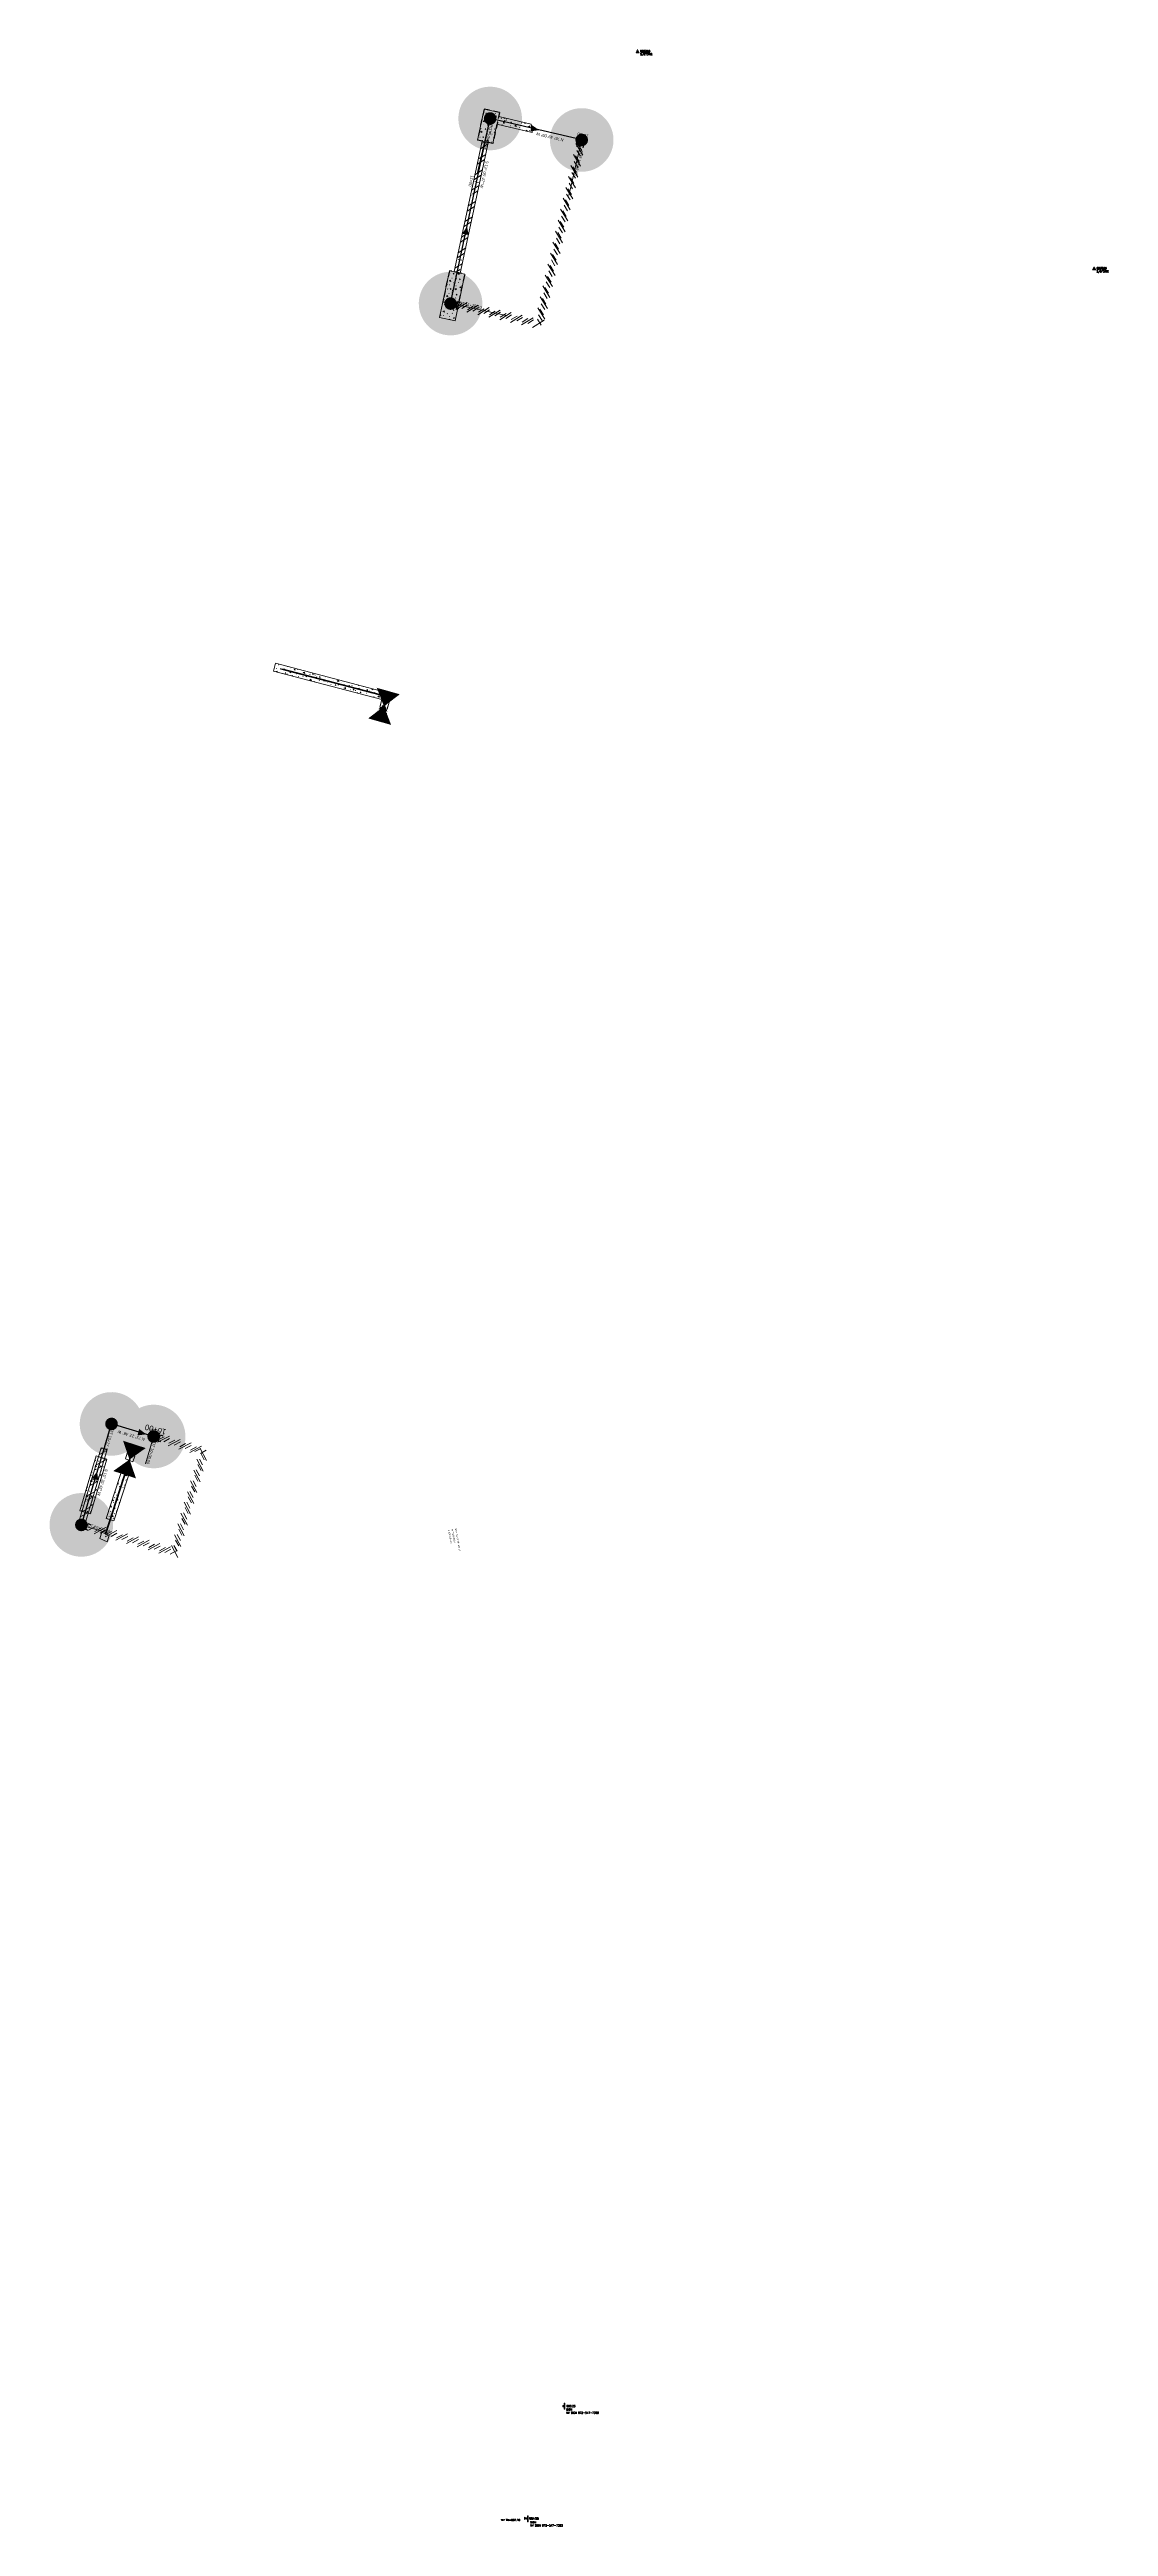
# Model space of a CAD drawing. Extents: x 2536931 to 2538613, y 7112513 to 7131087.
# Drawn here: x 2536931 to 2537598, y 7112513 to 7114071 of the extents above; entities that cross this region are included whole.
import ezdxf
from ezdxf.enums import TextEntityAlignment as Align

# ---------------------------------------------------------------- set-up
doc = ezdxf.new("R2010")
doc.units = 0
doc.header["$MEASUREMENT"] = 0
doc.linetypes.add('DGN Style 2', pattern=[6.486575, 3.891945, -2.59463])
for name, color, linetype, lineweight in [('C-BORE-PIT', 5, 'DGN Style 2', 30), ('C-FIRE-HYDT-20SCALE', 30, 'Continuous', 30), ('C-PIPE-CASING', 6, 'Continuous', 13), ('C-PVMT-CONC-REPAIR', 7, 'Continuous', 0), ('C-SSWR-MHOL', 6, 'Continuous', 30), ('C-SSWR-MHOL-200SCALE', 6, 'Continuous', 30), ('C-SSWR-MHOL-20SCALE', 6, 'Continuous', 30), ('C-SSWR-UGND', 1, 'Continuous', 30), ('C-SSWR-UGND-ABAN', 7, 'Continuous', 13), ('C-SSWR-UGND-ABAN-20-SCALE', 7, 'Continuous', 13), ('C-WATR-INST-100SCALE', 7, 'Continuous', 30), ('C-WATR-INST-20SCALE', 30, 'Continuous', 30), ('C-WATR-INST-40SCALE', 1, 'Continuous', 30), ('C-WATR-UGND-Crossings', 4, 'Continuous', 53), ('CONCRETE REPAIR', 7, 'Continuous', 13), ('D_ALIGN_WL_20_SCALE', 7, 'Continuous', 30), ('D_ALIGN_WL_40_SCALE', 7, 'Continuous', 30), ('D_ALIGN_WL_POT_20_SCALE', 7, 'Continuous', 0), ('PT', 7, 'Continuous', 0), ('PTELEV', 5, 'Continuous', 0), ('SIDEWALK REPAIR', 7, 'Continuous', 13), ('V-CTRL', 2, 'Continuous', 0), ('V-CTRL-DESC', 54, 'Continuous', 0), ('V-SITE-SIGN', 8, 'Continuous', 0), ('V-WATR-LABL', 252, 'Continuous', 0), ('V-WATR-STRC', 252, 'WATER', 0)]:
    doc.layers.add(name, color=color, linetype=linetype, lineweight=lineweight)
doc.styles.add('PTXT', font='romans.shx')
doc.styles.add('ROMANS', font='romans.shx')
doc.styles.add('Style-BRIDGE', font='BRIDGE.shx')
doc.styles.add('Style-DEFAULT', font='DEFAULT.shx')
doc.styles.add('Style-romans', font='romans.shx')
doc.linetypes.add('WATER', pattern='A,0.7,-0.07,["W",Style-romans,S=0.1,R=0,X=-0.051,Y=-0.051],-0.07', length=0.84)

# ---------------------------------------------------------------- blocks, each defined once
blk = doc.blocks.new('CP')
blk.add_hatch(color=256).paths.add_polyline_path([(-0.013, 0, 1), (0.013, 0, 1)])
at = {"linetype": 'Continuous'}
for p, q in [((-0.05, -0.033), (0, 0.067)), ((0, 0.067), (0.05, -0.033)), ((0.05, -0.033), (-0.05, -0.033))]:
    blk.add_line(p, q, dxfattribs=at)
blk.add_circle((0, 0), 0.0125)
blk = doc.blocks.new('SIGN')
at = {"linetype": 'Continuous'}
for points in [[(0.019, -0.019), (-0.019, -0.019), (-0.019, 0.019), (0.019, 0.019)], [(0.019, 0.094), (0.038, 0.094), (0.038, -0.094), (0.019, -0.094)]]:
    blk.add_3dface(points, dxfattribs=at)
blk = doc.blocks.new('WTRVLV')
at = {"linetype": 'Continuous'}
for p, q in [((-0.05, 0.037), (-0.05, -0.037)), ((-0.05, -0.037), (0.05, 0.037)), ((0.05, -0.037), (-0.05, 0.037)), ((0.05, 0.037), (0.05, -0.037))]:
    blk.add_line(p, q, dxfattribs=at)
blk = doc.blocks.new('WVP40SC_1')
at = {"layer": 'C-WATR-INST-20SCALE', "extrusion": (0, 0, -1)}
blk.add_solid([(4, -3), (4, 3), (0, 0)], dxfattribs=at)
at = {"layer": 'C-WATR-INST-20SCALE'}
blk.add_solid([(0, 0), (4, -3), (4, 3)], dxfattribs=at)
blk = doc.blocks.new('RDP20SC')
at = {"layer": 'C-WATR-INST-20SCALE', "extrusion": (0, 0, -1)}
blk.add_solid([(2, -1.5), (2, 1.5), (0, 0)], dxfattribs=at)
blk = doc.blocks.new('FHP40SC_1')
at = {"layer": 'C-FIRE-HYDT-20SCALE'}
h = blk.add_hatch(color=256, dxfattribs=at)
edge = h.paths.add_edge_path()
edge.add_arc((0, 0), 2.68, 0.0002, 360.0002)
for p, q in [((0, 6), (0, 0)), ((-6, 0), (6, 0))]:
    blk.add_line(p, q, dxfattribs=at)
blk = doc.blocks.new('GPKLBL')
at = {"insert": (0.6, 11.1), "char_height": 1, "attachment_point": 1, "rotation": 280.6757, "line_spacing_factor": 1.32, "style": 'Style-DEFAULT'}
blk.add_mtext("\\C7;STA 701+07.99, 5.6' LT\\PN 7113129.93\\PE 2537186.86", dxfattribs=at)
blk = doc.blocks.new('WVP40SC_8')
at = {"layer": 'C-WATR-INST-100SCALE', "extrusion": (0, 0, -1)}
blk.add_solid([(4, -3), (4, 3), (0, 0)], dxfattribs=at)
at = {"layer": 'C-WATR-INST-100SCALE'}
blk.add_solid([(0, 0), (4, -3), (4, 3)], dxfattribs=at)
blk = doc.blocks.new('WVP40SC')
at = {"layer": 'C-WATR-INST-40SCALE', "extrusion": (0, 0, -1)}
blk.add_solid([(4, -3), (4, 3), (0, 0)], dxfattribs=at)
at = {"layer": 'C-WATR-INST-40SCALE'}
blk.add_solid([(0, 0), (4, -3), (4, 3)], dxfattribs=at)

msp = doc.modelspace()

# ---------------------------------------------------------------- hatches: boundary and pattern name
at = {"layer": 'C-PIPE-CASING', "lineweight": 13}
h = msp.add_hatch(dxfattribs=at)
h.set_pattern_fill('ANSI32', color=256, style=0)
h.set_pattern_definition([(212.068, (2537184.7384, 7113940.9), (9.2276, 14.27766), [14.4, -1]), (212.068, (2537186.013, 7113938.8665), (9.2276, 14.27766), [14.4, -1])])
h.paths.add_polyline_path([(2537207.5, 7114012.5), (2537203.6, 7114013.5), (2537186, 7113931.4), (2537189.9, 7113930.4)])
h = msp.add_hatch(dxfattribs=at)
h.set_pattern_fill('ANSI32', color=256, style=0)
h.set_pattern_definition([(388.388, (2536958.492, 7113185.088), (-10.1249, -13.656), [14.4, -1]), (388.388, (2536957.351, 7113187.1995), (-10.1249, -13.656), [14.4, -1])])
h.paths.add_polyline_path([(2536954.3, 7113145.5), (2536967.7, 7113190.6), (2536963.9, 7113191.7), (2536950.4, 7113146.7)])
at = {"layer": 'C-PVMT-CONC-REPAIR'}
h = msp.add_hatch(dxfattribs=at)
h.set_pattern_fill('CONCRT', color=256, style=0)
h.set_pattern_definition([(151.8244, (2537205.9537, 7114020.6962), (42.46757, -21.31148), [0.5131, -66.8511]), (50.9737, (2537205.5014, 7114020.9384), (-45.379554, -57.55478), [0.4588, -85.9072]), (-74.4393, (2537205.7903, 7114021.29485), (7.547119, -29.89383), [0.62056, -113.27097]), (169.7675, (2537207.952, 7114023.2413), (8.639113, -0.318983), [1.0675, -68.7925]), (41.4448, (2537206.9014, 7114023.4309), (-44.65156, -37.838216), [0.9491, -70.6292]), (-66.5668, (2537207.61286, 7114024.0591), (39.919582, -90.319454), [0.86697, -119.4077]), (150.47, (2537203.3955, 7114018.8432), (76.296025, -42.303973), [1.06754, -106.0586]), (22.4197, (2537202.4667, 7114019.3693), (-17.64222, -9.22032), [0.9594, -46.5556]), (-87.1064, (2537203.35355, 7114019.7352), (-0.363998, -9.858282), [0.87464, -98.15343]), (30.9926, (2537204.2571, 7114023.6247), (-44.28756, -27.979934), [0.13345, -72.1103]), (153.351, (2537202.7252, 7114025.7547), (16.91423, -10.49625), [0.1822, -47.3328]), (153.351, (2537209.8843, 7114022.6023), (16.91423, -10.49625), [0.1822, -47.3328]), (153.351, (2537207.6776, 7114020.9991), (16.91423, -10.49625), [0.1822, -47.3328]), (4.3954, (2537208.3043, 7114025.3775), (-78.116016, -6.98744), [0.1675, -86.84355]), (153.351, (2537202.9885, 7114021.3574), (16.91423, -10.49625), [0.1822, -47.3328]), (153.351, (2537206.8158, 7114018.217), (16.91423, -10.49625), [0.1822, -47.3328]), (151.8244, (2537208.7584, 7114018.1823), (42.46757, -21.31148), [0.5131, -66.8511]), (50.9737, (2537208.3062, 7114018.4246), (-45.379554, -57.55478), [0.4588, -85.9072]), (-74.4393, (2537208.5951, 7114018.781), (7.547119, -29.89383), [0.62056, -113.27097]), (151.8244, (2537204.8095, 7114025.5481), (42.46757, -21.31148), [0.51306, -66.8511]), (50.9737, (2537204.3572, 7114025.7904), (-45.379554, -57.55478), [0.4588, -85.9072]), (-74.4393, (2537204.6461, 7114026.1468), (7.547119, -29.89383), [0.62056, -113.27097]), (30.9926, (2537201.1129, 7114018.1127), (-44.28756, -27.979934), [0.13345, -72.1103]), (30.9926, (2537201.395, 7114026.8962), (-44.28756, -27.979934), [0.13345, -72.1103])])
h.paths.add_polyline_path([(2537214.6, 7114031.5), (2537204.9, 7114033.6), (2537200.7, 7114014.1), (2537210.4, 7114012), (2537213, 7114024.1), (2537235.2, 7114018.9), (2537234.5, 7114024.2), (2537214.1, 7114029)])
h = msp.add_hatch(dxfattribs=at)
h.set_pattern_fill('CONCRT', color=256, style=0)
h.set_pattern_definition([(142.3224, (2537179.5815, 7113913.352), (38.3668, -28.02966), [0.5131, -66.8511]), (41.472, (2537179.1754, 7113913.6656), (-54.258133, -49.273844), [0.4588, -85.9072]), (-83.9412, (2537179.5192, 7113913.9695), (2.508678, -30.729572), [0.62056, -113.271]), (160.2656, (2537181.9725, 7113915.5323), (8.46793, -1.74076), [1.0675, -68.7925]), (31.943, (2537180.9677, 7113915.8928), (-50.2853, -29.94797), [0.9491, -70.6292]), (-76.0688, (2537181.77306, 7113916.3949), (24.46189, -95.67023), [0.867, -119.4077]), (140.968, (2537176.7525, 7113911.94675), (68.26568, -54.318567), [1.06754, -106.0586]), (12.918, (2537175.9233, 7113912.619), (-18.92227, -6.18142), [0.9594, -46.5556]), (-96.6083, (2537176.8584, 7113912.8335), (-1.986416, -9.662938), [0.87464, -98.1534]), (21.4907, (2537178.3916, 7113916.5204), (-48.298884, -20.28503), [0.13345, -72.1103]), (143.849, (2537177.2323, 7113918.8741), (14.94944, -13.14445), [0.1822, -47.3328]), (143.849, (2537183.7728, 7113914.5832), (14.94944, -13.14445), [0.1822, -47.3328]), (143.849, (2537181.3318, 7113913.3662), (14.94944, -13.14445), [0.1822, -47.3328]), (-5.1065, (2537182.6726, 7113917.5811), (-78.19776, 6.003876), [0.1675, -86.84355]), (143.849, (2537176.7662, 7113914.4937), (14.94944, -13.14445), [0.1822, -47.3328]), (143.849, (2537180.0226, 7113910.7646), (14.94944, -13.14445), [0.1822, -47.3328]), (142.3224, (2537181.9328, 7113910.4097), (38.3668, -28.02966), [0.5131, -66.8511]), (41.472, (2537181.5267, 7113910.7233), (-54.258133, -49.273844), [0.4588, -85.9072]), (-83.9412, (2537181.8705, 7113911.0271), (2.508678, -30.729572), [0.62056, -113.271]), (142.3224, (2537179.2539, 7113918.3263), (38.3668, -28.02966), [0.5131, -66.8511]), (41.472, (2537178.8479, 7113918.6399), (-54.258133, -49.273844), [0.4588, -85.9072]), (-83.9412, (2537179.19164, 7113918.94376), (2.508678, -30.729572), [0.62056, -113.271]), (21.4907, (2537174.3806, 7113911.6031), (-48.298884, -20.28503), [0.13345, -72.1103]), (21.4907, (2537176.1088, 7113920.2196), (-48.298884, -20.28503), [0.13345, -72.1103])])
h.paths.add_polyline_path([(2537176.8, 7113902.6), (2537186.6, 7113900.5), (2537192.8, 7113929.8), (2537183.1, 7113931.9)])
at = {"layer": 'C-PVMT-CONC-REPAIR', "lineweight": 0}
h = msp.add_hatch(dxfattribs=at)
h.set_pattern_fill('CONCRT', style=0)
h.set_pattern_definition([(317.327, (2536965.6692, 7113177.1199), (-35.78047, 31.2639), [0.5131, -66.8511]), (216.4766, (2536966.0464, 7113176.7721), (58.34246, 44.362303), [0.4588, -85.9072]), (91.0636, (2536965.6775, 7113176.4994), (0.176554, 30.831297), [0.62056, -113.27097]), (335.2704, (2536963.0974, 7113175.1561), (-8.284193, 2.47147), [1.0675, -68.7925]), (206.9476, (2536964.067, 7113174.7095), (52.701963, 25.45575), [0.9491, -70.6292]), (98.936, (2536963.221, 7113174.2794), (-16.038726, 97.436831), [0.86697, -119.4077]), (315.973, (2536968.6097, 7113178.2735), (-63.276745, 60.056334), [1.06754, -106.0586]), (187.9226, (2536969.3773, 7113177.5316), (19.38864, 4.51034), [0.9594, -46.5556]), (78.3965, (2536968.4271, 7113177.3993), (2.82025, 9.453276), [0.87464, -98.15343]), (196.4954, (2536966.5787, 7113173.8599), (49.881714, 16.002476), [0.13345, -72.1103]), (318.854, (2536967.5286, 7113171.4142), (-13.74814, 14.39622), [0.1822, -47.3328]), (318.854, (2536961.3866, 7113176.2584), (-13.74814, 14.39622), [0.1822, -47.3328]), (318.854, (2536963.9243, 7113177.2581), (-13.74814, 14.39622), [0.1822, -47.3328]), (169.8983, (2536962.2215, 7113173.1761), (77.37799, -12.789955), [0.1675, -86.84355]), (318.854, (2536968.3744, 7113175.7375), (-13.74814, 14.39622), [0.1822, -47.3328]), (318.854, (2536965.455, 7113179.736), (-13.74814, 14.39622), [0.1822, -47.3328]), (317.3272, (2536963.583, 7113180.2558), (-35.78047, 31.2639), [0.5131, -66.8511]), (216.4766, (2536963.9602, 7113179.9081), (58.34246, 44.362303), [0.4588, -85.9072]), (91.0636, (2536963.5913, 7113179.6353), (0.176554, 30.831297), [0.62056, -113.27097]), (317.327, (2536965.5623, 7113172.136), (-35.78047, 31.2639), [0.5131, -66.8511]), (216.4766, (2536965.9396, 7113171.7882), (58.34246, 44.362303), [0.4588, -85.9072]), (91.0636, (2536965.57065, 7113171.51546), (0.176554, 30.831297), [0.62056, -113.271]), (196.4954, (2536971.0026, 7113178.4093), (49.881714, 16.002476), [0.13345, -72.1103]), (196.4954, (2536968.5307, 7113169.9761), (49.881714, 16.002476), [0.13345, -72.1103])])
h.paths.add_polyline_path([(2536950.5, 7113152.1), (2536957.2, 7113150.1), (2536967.5, 7113184.6), (2536960.8, 7113186.6)])
at = {"layer": 'C-SSWR-MHOL'}
h = msp.add_hatch(color=256, dxfattribs=at)
edge = h.paths.add_edge_path()
edge.add_arc((2537208.7, 7114027.7), 4, 87.5172, 447.5172)
h = msp.add_hatch(color=256, dxfattribs=at)
edge = h.paths.add_edge_path()
edge.add_arc((2537266.3, 7114014.2), 4, 87.5172, 447.5172)
h = msp.add_hatch(color=256, dxfattribs=at)
edge = h.paths.add_edge_path()
edge.add_arc((2537183.8, 7113911.3), 4, 87.5172, 447.5172)
h = msp.add_hatch(color=256, dxfattribs=at)
edge = h.paths.add_edge_path()
edge.add_arc((2536970.5, 7113206.7), 4, 87.5172, 447.5172)
h = msp.add_hatch(color=256, dxfattribs=at)
edge = h.paths.add_edge_path()
edge.add_arc((2536997, 7113198.8), 4, 87.5172, 447.5172)
h = msp.add_hatch(color=256, dxfattribs=at)
edge = h.paths.add_edge_path()
edge.add_arc((2536951.5, 7113143.2), 4, 87.5172, 447.5172)
at = {"layer": 'C-SSWR-MHOL-200SCALE'}
h = msp.add_hatch(color=256, dxfattribs=at)
edge = h.paths.add_edge_path()
edge.add_arc((2537208.7, 7114027.7), 20, 87.5172, 447.5172)
h = msp.add_hatch(color=256, dxfattribs=at)
edge = h.paths.add_edge_path()
edge.add_arc((2537266.3, 7114014.2), 20, 87.5172, 447.5172)
h = msp.add_hatch(color=256, dxfattribs=at)
edge = h.paths.add_edge_path()
edge.add_arc((2537183.8, 7113911.3), 20, 87.5172, 447.5172)
h = msp.add_hatch(color=256, dxfattribs=at)
edge = h.paths.add_edge_path()
edge.add_arc((2536970.5, 7113206.7), 20, 87.5172, 447.5172)
h = msp.add_hatch(color=256, dxfattribs=at)
edge = h.paths.add_edge_path()
edge.add_arc((2536997, 7113198.8), 20, 87.5172, 447.5172)
h = msp.add_hatch(color=256, dxfattribs=at)
edge = h.paths.add_edge_path()
edge.add_arc((2536951.5, 7113143.2), 20, 87.5172, 447.5172)
at = {"layer": 'C-SSWR-MHOL-20SCALE'}
h = msp.add_hatch(color=256, dxfattribs=at)
edge = h.paths.add_edge_path()
edge.add_arc((2537208.7, 7114027.7), 2, 87.5172, 447.5172)
h = msp.add_hatch(color=256, dxfattribs=at)
edge = h.paths.add_edge_path()
edge.add_arc((2537266.3, 7114014.2), 2, 87.5172, 447.5172)
h = msp.add_hatch(color=256, dxfattribs=at)
edge = h.paths.add_edge_path()
edge.add_arc((2537183.8, 7113911.3), 2, 87.5172, 447.5172)
h = msp.add_hatch(color=256, dxfattribs=at)
edge = h.paths.add_edge_path()
edge.add_arc((2536970.5, 7113206.7), 2, 87.5172, 447.5172)
h = msp.add_hatch(color=256, dxfattribs=at)
edge = h.paths.add_edge_path()
edge.add_arc((2536997, 7113198.8), 2, 87.5172, 447.5172)
h = msp.add_hatch(color=256, dxfattribs=at)
edge = h.paths.add_edge_path()
edge.add_arc((2536951.5, 7113143.2), 2, 87.5172, 447.5172)
at = {"layer": 'CONCRETE REPAIR', "lineweight": 0}
h = msp.add_hatch(dxfattribs=at)
h.set_pattern_fill('CONCRT', color=256, style=0)
h.set_pattern_definition([(152.9911, (2537068.6316, 7113681.422), (76.5080266, -38.1778927), [0.51306, -104.40484]), (50.8025, (2537068.1745, 7113681.655), (-36.1194476, -43.079781), [0.4682, -99.67027]), (-75.711, (2537068.4704, 7113682.0179), (15.094023, -62.625375), [0.61725, -91.74858]), (169.6478, (2537070.6256, 7113683.9705), (8.639638, -0.304432), [1.0675, -60.09336]), (40.97305, (2537069.57543, 7113684.1623), (-89.2059922, -76.691197), [0.94593, -129.0613]), (-68.112, (2537070.2896, 7113684.78256), (31.748941, -80.953242), [0.86043, -105.8053]), (150.8366, (2537066.0766, 7113679.5647), (8.63964, -0.30443), [1.06754, -18.36265]), (22.4833, (2537065.1444, 7113680.0849), (-17.591455, -8.250638), [0.96335, -84.5412]), (-86.9519, (2537066.0345, 7113680.4533), (-0.312179, -8.859502), [0.8712, -97.02627]), (31.1087, (2537066.93006, 7113684.3477), (-70.678, -41.862054), [0.13345, -113.4178]), (154.2575, (2537065.3946, 7113686.4751), (16.967097, -9.468365), [0.1822, -65.9189]), (154.2575, (2537072.559, 7113683.3348), (16.967097, -9.468365), [0.1822, -65.9189]), (154.2575, (2537070.355, 7113681.7279), (16.967097, -9.468365), [0.1822, -65.9189]), (4.4821, (2537070.9743, 7113686.1073), (-69.429284, -6.424047), [0.1675, -78.1409]), (154.2575, (2537065.6654, 7113682.0782), (16.967097, -9.468365), [0.1822, -65.9189]), (154.2575, (2537069.4979, 7113678.9443), (16.967097, -9.468365), [0.1822, -65.9189]), (152.9911, (2537071.4406, 7113678.9129), (76.5080266, -38.1778927), [0.51306, -104.40484]), (50.8025, (2537070.9835, 7113679.1459), (-36.1194476, -43.079781), [0.4682, -99.67027]), (-75.711, (2537071.2794, 7113679.50875), (15.094023, -62.625375), [0.61725, -91.74858]), (152.9911, (2537067.4792, 7113686.2721), (76.5080266, -38.1778927), [0.51306, -104.40484]), (50.8025, (2537067.0221, 7113686.5051), (-36.1194476, -43.079781), [0.4682, -99.67027]), (-75.711, (2537067.318, 7113686.8679), (15.094023, -62.625375), [0.61725, -91.74858]), (31.1087, (2537063.79514, 7113678.8304), (-70.678, -41.862054), [0.13345, -113.4178]), (31.1087, (2537064.06244, 7113687.6144), (-70.678, -41.862054), [0.13345, -113.4178])])
h.paths.add_polyline_path([(2537140.5, 7113662.4), (2537139.2, 7113657.5), (2537144, 7113656.2), (2537146.7, 7113665.9), (2537073.6, 7113685.1), (2537072.3, 7113680.2)])
at = {"layer": 'CONCRETE REPAIR', "linetype": 'Continuous', "lineweight": 0}
h = msp.add_hatch(dxfattribs=at)
h.set_pattern_fill('CONCR2', style=0)
h.set_pattern_definition([(152.8184, (2537005.9456, 7113200.3582), (18.1325, -10.43591), [0.61556, -91.2449]), (51.6973, (2537005.39806, 7113200.63945), (-47.360723, -58.885995), [0.55305, -137.0636]), (-74.3396, (2537005.741, 7113201.0734), (-0.23876, -9.99715), [0.7439, -30.6316]), (170.8847, (2537008.3035, 7113203.4433), (64.060653, -11.53281), [1.2809, -72.9022]), (42.6831, (2537007.03875, 7113203.64625), (-9.424392, -9.777769), [1.1455, -113.9125]), (-66.6935, (2537007.881, 7113204.423), (8.94687, -10.21653), [1.0448, -20.9648]), (150.078, (2537002.905, 7113198.0947), (8.94687, -10.21653), [1.281, -19.6402]), (22.1572, (2537001.7948, 7113198.7337), (-27.795654, -9.33901), [1.1313, -48.9746]), (-86.5933, (2537002.8425, 7113199.1603), (6.798014, -100.190873), [1.0453, -109.3378]), (31.7767, (2537003.864, 7113203.8457), (-28.034415, -19.33616), [0.1601, -54.7088]), (155.1065, (2537001.9927, 7113206.3773), (27.31813, -10.65529), [0.2189, -49.887]), (155.1065, (2537010.632, 7113202.7068), (27.31813, -10.65529), [0.2187, -49.8872]), (155.1065, (2537008.0096, 7113200.7486), (27.31813, -10.65529), [0.2189, -49.887]), (4.8432, (2537006.0468, 7113206.0385), (9.18563, -0.21938), [0.201, -92.2241]), (155.1065, (2537002.3775, 7113201.1052), (27.31813, -10.65529), [0.2187, -49.8872]), (155.1065, (2537007.019, 7113197.397), (27.31813, -10.65529), [0.2188, -49.8871]), (152.8184, (2537009.3504, 7113197.3856), (18.1325, -10.43591), [0.61567, -91.24476]), (51.6973, (2537008.8027, 7113197.66685), (-47.360723, -58.885995), [0.55327, -137.06337]), (-74.3396, (2537009.1456, 7113198.101), (-0.23876, -9.99715), [0.7441, -30.6314]), (152.8184, (2537004.4968, 7113206.1622), (18.1325, -10.43591), [0.61556, -91.2449]), (51.6973, (2537003.9492, 7113206.44344), (-47.360723, -58.8859947), [0.55305, -137.0636]), (-74.3396, (2537004.292, 7113206.8774), (-0.23876, -9.99715), [0.7439, -30.6316]), (31.7767, (2537010.117, 7113199.3401), (-28.034415, -19.33616), [0.1601, -54.7088]), (32.856, (2537009.7195, 7113206.3611), (-28.034415, -19.336158), [0.16024, -88.7393])])
h.paths.add_polyline_path([(2536972, 7113145.8), (2536967.2, 7113147.2), (2536978.2, 7113181.5), (2536983, 7113180)])

# ---------------------------------------------------------------- linework, layer by layer
at = {"layer": 'C-BORE-PIT'}
for p, q in [((2537204.9, 7114033.6), (2537200.7, 7114014.1)), ((2537214.6, 7114031.5), (2537204.9, 7114033.6)), ((2537214.6, 7114031.5), (2537210.4, 7114012)), ((2537210.4, 7114012), (2537200.7, 7114014.1))]:
    msp.add_line(p, q, dxfattribs=at)
at = {"layer": 'C-BORE-PIT', "flags": 128}
msp.add_lwpolyline([(2537183.1, 7113931.9), (2537178.9, 7113912.4), (2537188.7, 7113910.3), (2537192.8, 7113929.8)], close=True, dxfattribs=at)
at = {"layer": 'C-PIPE-CASING', "lineweight": 13, "flags": 128}
for points in [[(2537203.6, 7114013.5), (2537186, 7113931.4), (2537189.9, 7113930.4), (2537207.5, 7114012.5)], [(2536954.3, 7113145.5), (2536967.7, 7113190.6), (2536963.9, 7113191.7), (2536950.4, 7113146.7)]]:
    msp.add_lwpolyline(points, close=True, dxfattribs=at)
at = {"layer": 'C-PVMT-CONC-REPAIR', "color": 7, "lineweight": 13, "flags": 128}
for points in [[(2537214.6, 7114031.5), (2537204.9, 7114033.6), (2537200.7, 7114014.1), (2537210.4, 7114012), (2537213, 7114024.1), (2537235.2, 7114018.9), (2537234.5, 7114024.2), (2537214.1, 7114029)], [(2537176.8, 7113902.6), (2537183.1, 7113931.9), (2537192.8, 7113929.8), (2537186.6, 7113900.5)], [(2536957.2, 7113150.1), (2536967.5, 7113184.6), (2536960.8, 7113186.6), (2536950.5, 7113152.1)]]:
    msp.add_lwpolyline(points, close=True, dxfattribs=at)
at = {"layer": 'C-SSWR-UGND'}
for p, q in [((2537183.8, 7113911.3), (2537208.7, 7114027.7)), ((2537266.3, 7114014.2), (2537208.7, 7114027.7)), ((2536951.5, 7113143.2), (2536970.5, 7113206.7)), ((2536997, 7113198.8), (2536970.5, 7113206.7))]:
    msp.add_line(p, q, dxfattribs=at)
at = {"layer": 'C-SSWR-UGND', "flags": 128}
for points in [[(2537263.3, 7114010.1), (2537263.7, 7114011.8), (2537267.5, 7114010.9), (2537267.1, 7114009.2)], [(2537189, 7113908.1), (2537187.3, 7113908.5), (2537188.3, 7113912.3), (2537190, 7113911.9)], [(2537001.6, 7113195.5), (2536999.9, 7113196.1), (2537001.2, 7113199.9), (2537002.8, 7113199.3)], [(2536956, 7113139.7), (2536954.3, 7113140.3), (2536955.6, 7113144), (2536957.3, 7113143.5)]]:
    msp.add_lwpolyline(points, dxfattribs=at)
at = {"layer": 'C-SSWR-UGND'}
for points in [[(2537234, 7114019.6), (2537239.5, 7114020.4), (2537234.9, 7114023.6)], [(2537195.1, 7113954.4), (2537194.2, 7113959.9), (2537191.1, 7113955.3)], [(2536986.8, 7113199.5), (2536992.4, 7113200.2), (2536987.9, 7113203.5)], [(2536962, 7113171.3), (2536961.5, 7113176.9), (2536958.1, 7113172.5)]]:
    msp.add_solid(points, dxfattribs=at)
at = {"layer": 'C-SSWR-UGND-ABAN', "linetype": 'Continuous'}
for p, q in [((2537261.1, 7114005), (2537265.5, 7113997.8)), ((2537262.7, 7114011.9), (2537267.1, 7114004.7)), ((2537257.9, 7113991.2), (2537262.3, 7113984)), ((2537259.5, 7113998.1), (2537263.9, 7113990.9)), ((2537254.6, 7113977.5), (2537259.1, 7113970.2)), ((2537256.3, 7113984.3), (2537260.7, 7113977.1)), ((2537249.8, 7113956.8), (2537254.3, 7113949.6)), ((2537251.4, 7113963.7), (2537255.9, 7113956.5)), ((2537253, 7113970.6), (2537257.5, 7113963.4)), ((2537246.6, 7113943), (2537251.1, 7113935.8)), ((2537248.2, 7113949.9), (2537252.7, 7113942.7)), ((2537243.4, 7113929.2), (2537247.9, 7113922)), ((2537245, 7113936.1), (2537249.5, 7113928.9)), ((2537194.3, 7113912), (2537187.1, 7113907.5)), ((2537201.2, 7113910.4), (2537194, 7113905.9)), ((2537240.2, 7113915.5), (2537244.7, 7113908.3)), ((2537241.8, 7113922.4), (2537246.3, 7113915.2)), ((2537208.1, 7113908.8), (2537200.9, 7113904.3)), ((2537215, 7113907.2), (2537207.8, 7113902.7)), ((2537221.9, 7113905.6), (2537214.7, 7113901.1)), ((2537228.8, 7113904), (2537221.6, 7113899.5)), ((2537235.7, 7113902.4), (2537228.5, 7113897.9)), ((2537242.6, 7113900.8), (2537235.4, 7113896.3)), ((2537238.6, 7113908.6), (2537243.1, 7113901.4)), ((2536999.4, 7113195.2), (2537007, 7113199.1)), ((2537006.2, 7113193), (2537013.7, 7113197)), ((2537012.9, 7113190.9), (2537020.5, 7113194.8)), ((2537019.7, 7113188.8), (2537027.2, 7113192.7)), ((2537024.2, 7113184.5), (2537028.2, 7113177)), ((2537026.2, 7113191.3), (2537030.2, 7113183.8)), ((2537018.2, 7113164.1), (2537022.2, 7113156.7)), ((2537020.2, 7113170.9), (2537024.2, 7113163.5)), ((2537022.2, 7113177.7), (2537026.2, 7113170.3)), ((2537014.2, 7113150.6), (2537018.2, 7113143.1)), ((2537016.2, 7113157.4), (2537020.2, 7113149.9)), ((2536967.1, 7113141.7), (2536959.6, 7113137.6)), ((2536973.8, 7113139.6), (2536966.4, 7113135.6)), ((2536980.6, 7113137.6), (2536973.1, 7113133.6)), ((2536987.4, 7113135.6), (2536979.9, 7113131.6)), ((2536994.2, 7113133.6), (2536986.7, 7113129.5)), ((2537000.9, 7113131.5), (2536993.5, 7113127.5)), ((2537010.2, 7113137), (2537014.2, 7113129.6)), ((2537012.2, 7113143.8), (2537016.2, 7113136.3)), ((2537007.7, 7113129.5), (2537000.2, 7113125.5)), ((2537008.2, 7113130.2), (2537012.2, 7113122.8))]:
    msp.add_line(p, q, dxfattribs=at)
at = {"layer": 'C-SSWR-UGND-ABAN-20-SCALE', "linetype": 'Continuous'}
for p, q in [((2537264.7, 7114000.6), (2537262.4, 7114004.2)), ((2537265.5, 7114004), (2537263.2, 7114007.6)), ((2537266.3, 7114007.5), (2537264, 7114011.1)), ((2537261.4, 7113986.8), (2537259.2, 7113990.4)), ((2537262.3, 7113990.2), (2537260, 7113993.8)), ((2537263.1, 7113993.7), (2537260.8, 7113997.3)), ((2537263.9, 7113997.1), (2537261.6, 7114000.7)), ((2537257.4, 7113969.6), (2537255.2, 7113973.2)), ((2537258.2, 7113973), (2537256, 7113976.6)), ((2537259, 7113976.5), (2537256.8, 7113980.1)), ((2537259.8, 7113979.9), (2537257.6, 7113983.5)), ((2537260.6, 7113983.4), (2537258.4, 7113987)), ((2537254.2, 7113955.8), (2537252, 7113959.4)), ((2537255, 7113959.3), (2537252.8, 7113962.9)), ((2537255.8, 7113962.7), (2537253.6, 7113966.3)), ((2537256.6, 7113966.1), (2537254.4, 7113969.7)), ((2537250.2, 7113938.6), (2537248, 7113942.2)), ((2537251, 7113942), (2537248.8, 7113945.6)), ((2537251.8, 7113945.5), (2537249.6, 7113949.1)), ((2537252.6, 7113948.9), (2537250.4, 7113952.5)), ((2537253.4, 7113952.4), (2537251.2, 7113956)), ((2537247, 7113924.8), (2537244.8, 7113928.4)), ((2537247.8, 7113928.3), (2537245.6, 7113931.9)), ((2537248.6, 7113931.7), (2537246.4, 7113935.3)), ((2537249.4, 7113935.1), (2537247.2, 7113938.8)), ((2537243, 7113907.6), (2537240.8, 7113911.2)), ((2537243.8, 7113911), (2537241.6, 7113914.6)), ((2537244.6, 7113914.5), (2537242.4, 7113918.1)), ((2537245.4, 7113917.9), (2537243.2, 7113921.5)), ((2537246.2, 7113921.4), (2537244, 7113925)), ((2537240.7, 7113897.8), (2537238.5, 7113901.4)), ((2537241.4, 7113900.7), (2537239.2, 7113904.3)), ((2537242.2, 7113904.2), (2537240, 7113907.8)), ((2536999.9, 7113196.6), (2537003.7, 7113198.6)), ((2537003.3, 7113195.5), (2537007, 7113197.5)), ((2537006.6, 7113194.5), (2537010.4, 7113196.4)), ((2537010, 7113193.4), (2537013.8, 7113195.4)), ((2537013.4, 7113192.3), (2537017.1, 7113194.3)), ((2537016.8, 7113191.3), (2537020.5, 7113193.2)), ((2537020.1, 7113190.2), (2537023.9, 7113192.2)), ((2537023, 7113189.3), (2537026.7, 7113191.3)), ((2537024.8, 7113181.2), (2537026.8, 7113177.5)), ((2537025.8, 7113184.6), (2537027.8, 7113180.9)), ((2537026.4, 7113188.2), (2537030.1, 7113190.2)), ((2537026.8, 7113188), (2537028.8, 7113184.2)), ((2537019.8, 7113164.2), (2537021.8, 7113160.5)), ((2537020.8, 7113167.6), (2537022.8, 7113163.9)), ((2537021.8, 7113171), (2537023.8, 7113167.3)), ((2537022.8, 7113174.4), (2537024.8, 7113170.7)), ((2537023.8, 7113177.8), (2537025.8, 7113174.1)), ((2537014.8, 7113147.3), (2537016.8, 7113143.6)), ((2537015.8, 7113150.7), (2537017.8, 7113146.9)), ((2537016.8, 7113154.1), (2537018.8, 7113150.3)), ((2537017.8, 7113157.5), (2537019.8, 7113153.7)), ((2537018.8, 7113160.8), (2537020.8, 7113157.1)), ((2536960.3, 7113142.1), (2536956.5, 7113140.1)), ((2536963.7, 7113141.1), (2536959.9, 7113139.1)), ((2536967, 7113140.1), (2536963.3, 7113138)), ((2536970.5, 7113139.1), (2536966.8, 7113137)), ((2536973.9, 7113138), (2536970.2, 7113136)), ((2536977.3, 7113137), (2536973.6, 7113135)), ((2536980.7, 7113136), (2536977, 7113134)), ((2536984.1, 7113135), (2536980.3, 7113133)), ((2536987.5, 7113134), (2536983.7, 7113132)), ((2536990.8, 7113133), (2536987.1, 7113131)), ((2536994.2, 7113132), (2536990.5, 7113130)), ((2537010.7, 7113133.7), (2537012.8, 7113130)), ((2537011.7, 7113137.1), (2537013.8, 7113133.4)), ((2537012.8, 7113140.5), (2537014.8, 7113136.8)), ((2537013.8, 7113143.9), (2537015.8, 7113140.2)), ((2536997.6, 7113131), (2536993.9, 7113128.9)), ((2537001, 7113129.9), (2536997.3, 7113127.9)), ((2537004.4, 7113128.9), (2537000.7, 7113126.9)), ((2537007.8, 7113127.9), (2537004.1, 7113125.9)), ((2537011.2, 7113126.9), (2537007.4, 7113124.9)), ((2537009.7, 7113130.3), (2537011.8, 7113126.6))]:
    msp.add_line(p, q, dxfattribs=at)
at = {"layer": 'C-SSWR-UGND-ABAN-20-SCALE'}
for p, q in [((2537187.5, 7113909), (2537191.1, 7113911.3)), ((2537190.9, 7113908.2), (2537194.5, 7113910.5)), ((2537194.4, 7113907.4), (2537198, 7113909.7)), ((2537197.8, 7113906.6), (2537201.4, 7113908.9)), ((2537201.3, 7113905.9), (2537204.9, 7113908.1)), ((2537204.7, 7113905.1), (2537208.3, 7113907.3)), ((2537208.2, 7113904.3), (2537211.8, 7113906.6)), ((2537211.6, 7113903.5), (2537215.2, 7113905.8)), ((2537215.1, 7113902.7), (2537218.7, 7113905)), ((2537218.5, 7113901.9), (2537222.1, 7113904.2)), ((2537222, 7113901.2), (2537225.6, 7113903.4)), ((2537225.4, 7113900.4), (2537229, 7113902.6)), ((2537228.9, 7113899.6), (2537232.4, 7113901.9)), ((2537232.3, 7113898.8), (2537235.9, 7113901.1))]:
    msp.add_line(p, q, dxfattribs=at)
at = {"layer": 'C-WATR-UGND-Crossings', "linetype": 'Continuous'}
msp.add_line((2536966.6, 7113137.4), (2536982.6, 7113186.7), dxfattribs=at)
at = {"layer": 'C-WATR-UGND-Crossings', "linetype": 'Continuous', "flags": 128}
msp.add_lwpolyline([(2537077.8, 7113681.4), (2537143.6, 7113664.1), (2537140.8, 7113654)], dxfattribs=at)
at = {"layer": 'CONCRETE REPAIR', "flags": 128}
for points in [[(2537140.5, 7113662.4), (2537139.2, 7113657.5), (2537144, 7113656.2), (2537146.7, 7113665.9), (2537073.6, 7113685.1), (2537072.3, 7113680.2)], [(2536972, 7113145.8), (2536967.2, 7113147.2), (2536978.2, 7113181.5), (2536983, 7113180)]]:
    msp.add_lwpolyline(points, close=True, dxfattribs=at)
at = {"layer": 'D_ALIGN_WL_20_SCALE', "color": 2, "lineweight": 13}
for p, q in [((2537217.3, 7114024.4), (2537217.9, 7114026.7)), ((2537266.3, 7114014.2), (2537266, 7114013)), ((2537266.3, 7114014.2), (2537266.6, 7114015.3)), ((2537200.1, 7113987.7), (2537199, 7113988)), ((2537200.1, 7113987.7), (2537201.3, 7113987.5)), ((2537189.7, 7113938.8), (2537188.5, 7113939.1)), ((2537189.7, 7113938.8), (2537190.8, 7113938.6)), ((2536997, 7113198.8), (2536996.7, 7113197.7)), ((2536997, 7113198.8), (2536997.3, 7113200)), ((2536962.9, 7113185.7), (2536965.2, 7113185))]:
    msp.add_line(p, q, dxfattribs=at)
at = {"layer": 'D_ALIGN_WL_40_SCALE', "color": 2, "lineweight": 30}
for q in [(2536996.7, 7113197.7), (2536997.3, 7113200)]:
    msp.add_line((2536997, 7113198.8), q, dxfattribs=at)
at = {"layer": 'D_ALIGN_WL_POT_20_SCALE', "color": 2, "lineweight": 13}
for p, q in [((2537208.6, 7114027.3), (2537200.6, 7113992.9)), ((2537266.2, 7114013.8), (2537258.1, 7113979.3)), ((2537184.2, 7113911.3), (2537218.8, 7113903.8)), ((2536970.4, 7113206.6), (2536965.3, 7113189.6)), ((2536996.9, 7113198.6), (2536991.9, 7113181.7)), ((2536964.1, 7113185.4), (2536962.9, 7113185.7)), ((2536964.1, 7113185.4), (2536965.2, 7113185)), ((2536951.7, 7113143.1), (2536968.6, 7113138.1))]:
    msp.add_line(p, q, dxfattribs=at)
for centre, radius in [((2537208.7, 7114027.7), 0.4), ((2537266.3, 7114014.2), 0.4), ((2537183.8, 7113911.3), 0.4), ((2536970.5, 7113206.7), 0.2), ((2536997, 7113198.8), 0.2), ((2536951.5, 7113143.2), 0.2)]:
    msp.add_circle(centre, radius, dxfattribs=at)
at = {"layer": 'PT'}
for p in [(2537301.5, 7114069.7, 654.9), (2537588.7, 7113933.1, 647.5), (2537254.9, 7112589, 660.3), (2537231.4, 7112518.4, 661.4), (2537231.9, 7112518.2, 661.2)]:
    msp.add_point(p, dxfattribs=at)
at = {"layer": 'SIDEWALK REPAIR', "flags": 128}
for points in [[(2536979.3, 7113184.8), (2536984, 7113182.9), (2536985.1, 7113186.5), (2536980.4, 7113188.3)], [(2536963.1, 7113134.7), (2536967.7, 7113132.6), (2536969, 7113136.5), (2536964.4, 7113138.6)]]:
    msp.add_lwpolyline(points, close=True, dxfattribs=at)

# ---------------------------------------------------------------- block references
msp.add_blockref('GPKLBL', (2537186.9, 7113129.9))
at = {"layer": 'C-FIRE-HYDT-20SCALE', "xscale": 0.4999999999999999, "yscale": 0.4999999999999999, "zscale": 0.4999999999999999, "rotation": 164.3244099013671}
msp.add_blockref('FHP40SC_1', (2537140.8, 7113654), dxfattribs=at)
at = {"layer": 'C-WATR-INST-100SCALE', "xscale": 2.5, "yscale": 2.5, "zscale": 2.5}
for p, rotation in [((2537141.9, 7113658), 74.240686781258), ((2536981.8, 7113184.3), 72.11273392900077)]:
    msp.add_blockref('WVP40SC_8', p, dxfattribs=dict(at, rotation=rotation))
at = {"layer": 'C-WATR-INST-20SCALE', "rotation": 254.2406867828891}
msp.add_blockref('RDP20SC', (2537142.8, 7113661.1), dxfattribs=at)
at = {"layer": 'C-WATR-INST-20SCALE', "xscale": 0.4999999999999999}
for p, yscale, zscale, rotation in [((2537141.9, 7113658), 0.5, 0.5, 74.43149170292224), ((2536981.8, 7113184.3), 0.4999999999999999, 0.4999999999999999, 72.11273391976813)]:
    msp.add_blockref('WVP40SC_1', p, dxfattribs=dict(at, yscale=yscale, zscale=zscale, rotation=rotation))
at = {"layer": 'C-WATR-INST-40SCALE'}
for p, rotation in [((2537142.3, 7113659.3), 74.2406867878628), ((2536981.8, 7113184.3), 72.11273391662064)]:
    msp.add_blockref('WVP40SC', p, dxfattribs=dict(at, rotation=rotation))
at = {"layer": 'V-CTRL', "xscale": 20, "yscale": 20, "zscale": 20}
for p in [(2537301.5, 7114069.7), (2537588.7, 7113933.1)]:
    msp.add_blockref('CP', p, dxfattribs=at)
at = {"layer": 'V-SITE-SIGN', "xscale": 20, "yscale": 20, "zscale": 20}
for p in [(2537254.9, 7112589), (2537231.9, 7112518.2)]:
    msp.add_blockref('SIGN', p, dxfattribs=at)
at = {"layer": 'V-WATR-STRC', "xscale": 20, "yscale": 20, "zscale": 20}
msp.add_blockref('WTRVLV', (2537231.4, 7112518.4), dxfattribs=at)

# ---------------------------------------------------------------- texts
at = {"layer": 'D_ALIGN_WL_20_SCALE', "color": 2, "lineweight": 13, "style": 'Style-BRIDGE'}
for s, rotation, p in [('N 76%%d 49\' 09" W', 166.8193, (2537246.1, 7114015.3)), ('10+00', 166.8193, (2537266.8, 7114016.5)), ('11+00', 257.5748, (2537197.6, 7113988.2)), ('S 12%%d 05\' 47" W', 257.9036, (2537205.9, 7113992.3)), ('10+00', 163.3795, (2536997.7, 7113201.1))]:
    msp.add_text(s, height=1.8, rotation=rotation, dxfattribs=at).set_placement(p, align=Align.TOP_CENTER)
for s, rotation, p in [('N 73%%d 22\' 46" W', 163.3795, (2536982.9, 7113199.4)), ('S 16%%d 36\' 42" W', 253.3883, (2536964.8, 7113170))]:
    msp.add_text(s, height=1.8, rotation=rotation, dxfattribs=at).set_placement(p, align=Align.MIDDLE_CENTER)
at = {"layer": 'D_ALIGN_WL_40_SCALE', "color": 2, "style": 'Style-BRIDGE'}
msp.add_text('10+00', height=3.6, rotation=165.3697, dxfattribs=at).set_placement((2536997.7, 7113201.4), align=Align.TOP_CENTER)
at = {"layer": 'D_ALIGN_WL_POT_20_SCALE', "color": 2, "lineweight": 13, "style": 'Style-BRIDGE'}
for s, rotation, p in [('POT 10+59.14', 256.8193, (2537208.5, 7114015.8)), ('POT 10+00.00', 256.8193, (2537265.2, 7113999.5)), ('POT 11+78.10', 347.9036, (2537195.6, 7113911.4))]:
    msp.add_text(s, height=1.8, rotation=rotation, dxfattribs=at).set_placement(p, align=Align.TOP_CENTER)
for s, rotation, p in [('POT 10+27.70', 253.3795, (2536969.1, 7113197.1)), ('POT 10+00.00', 253.3795, (2536995.6, 7113189.2)), ('POT 10+94.04', 343.3883, (2536961.7, 7113141.5))]:
    msp.add_text(s, height=1.8, rotation=rotation, dxfattribs=at).set_placement(p, align=Align.MIDDLE_CENTER)
at = {"layer": 'PTELEV', "style": 'PTXT'}
for s, p in [('654.93', (2537303.4, 7114069.1, 654.9)), ('647.50', (2537590.5, 7113932.5, 647.5)), ('660.25', (2537256.7, 7112588.4, 660.3)), ('661.37', (2537233.2, 7112517.8, 661.4)), ('661.20', (2537233.7, 7112517.6, 661.2))]:
    msp.add_text(s, height=1.2, dxfattribs=at).set_placement(p)
at = {"layer": 'V-CTRL-DESC', "char_height": 1.2, "attachment_point": 1, "style": 'ROMANS'}
for s, insert in [('CP#256^J5/8"CIRS ', (2537303.1, 7114070.7)), ('CP#230^J5/8"CIRS ', (2537590.2, 7113934.1))]:
    msp.add_mtext(s, dxfattribs=dict(at, insert=insert))
at = {"layer": 'V-SITE-SIGN', "char_height": 1.2, "attachment_point": 1, "style": 'ROMANS'}
for insert in [(2537256.6, 7112587.4), (2537233.9, 7112516.5)]:
    msp.add_mtext('SIGN\\PWV SIGN 972-547-7360 ', dxfattribs=dict(at, insert=insert))
at = {"layer": 'V-WATR-LABL', "insert": (2537215.6, 7112518), "char_height": 1.2, "attachment_point": 1, "style": 'ROMANS'}
msp.add_mtext('WV TN=657.18', dxfattribs=at)

doc.saveas('drawing.dxf')
